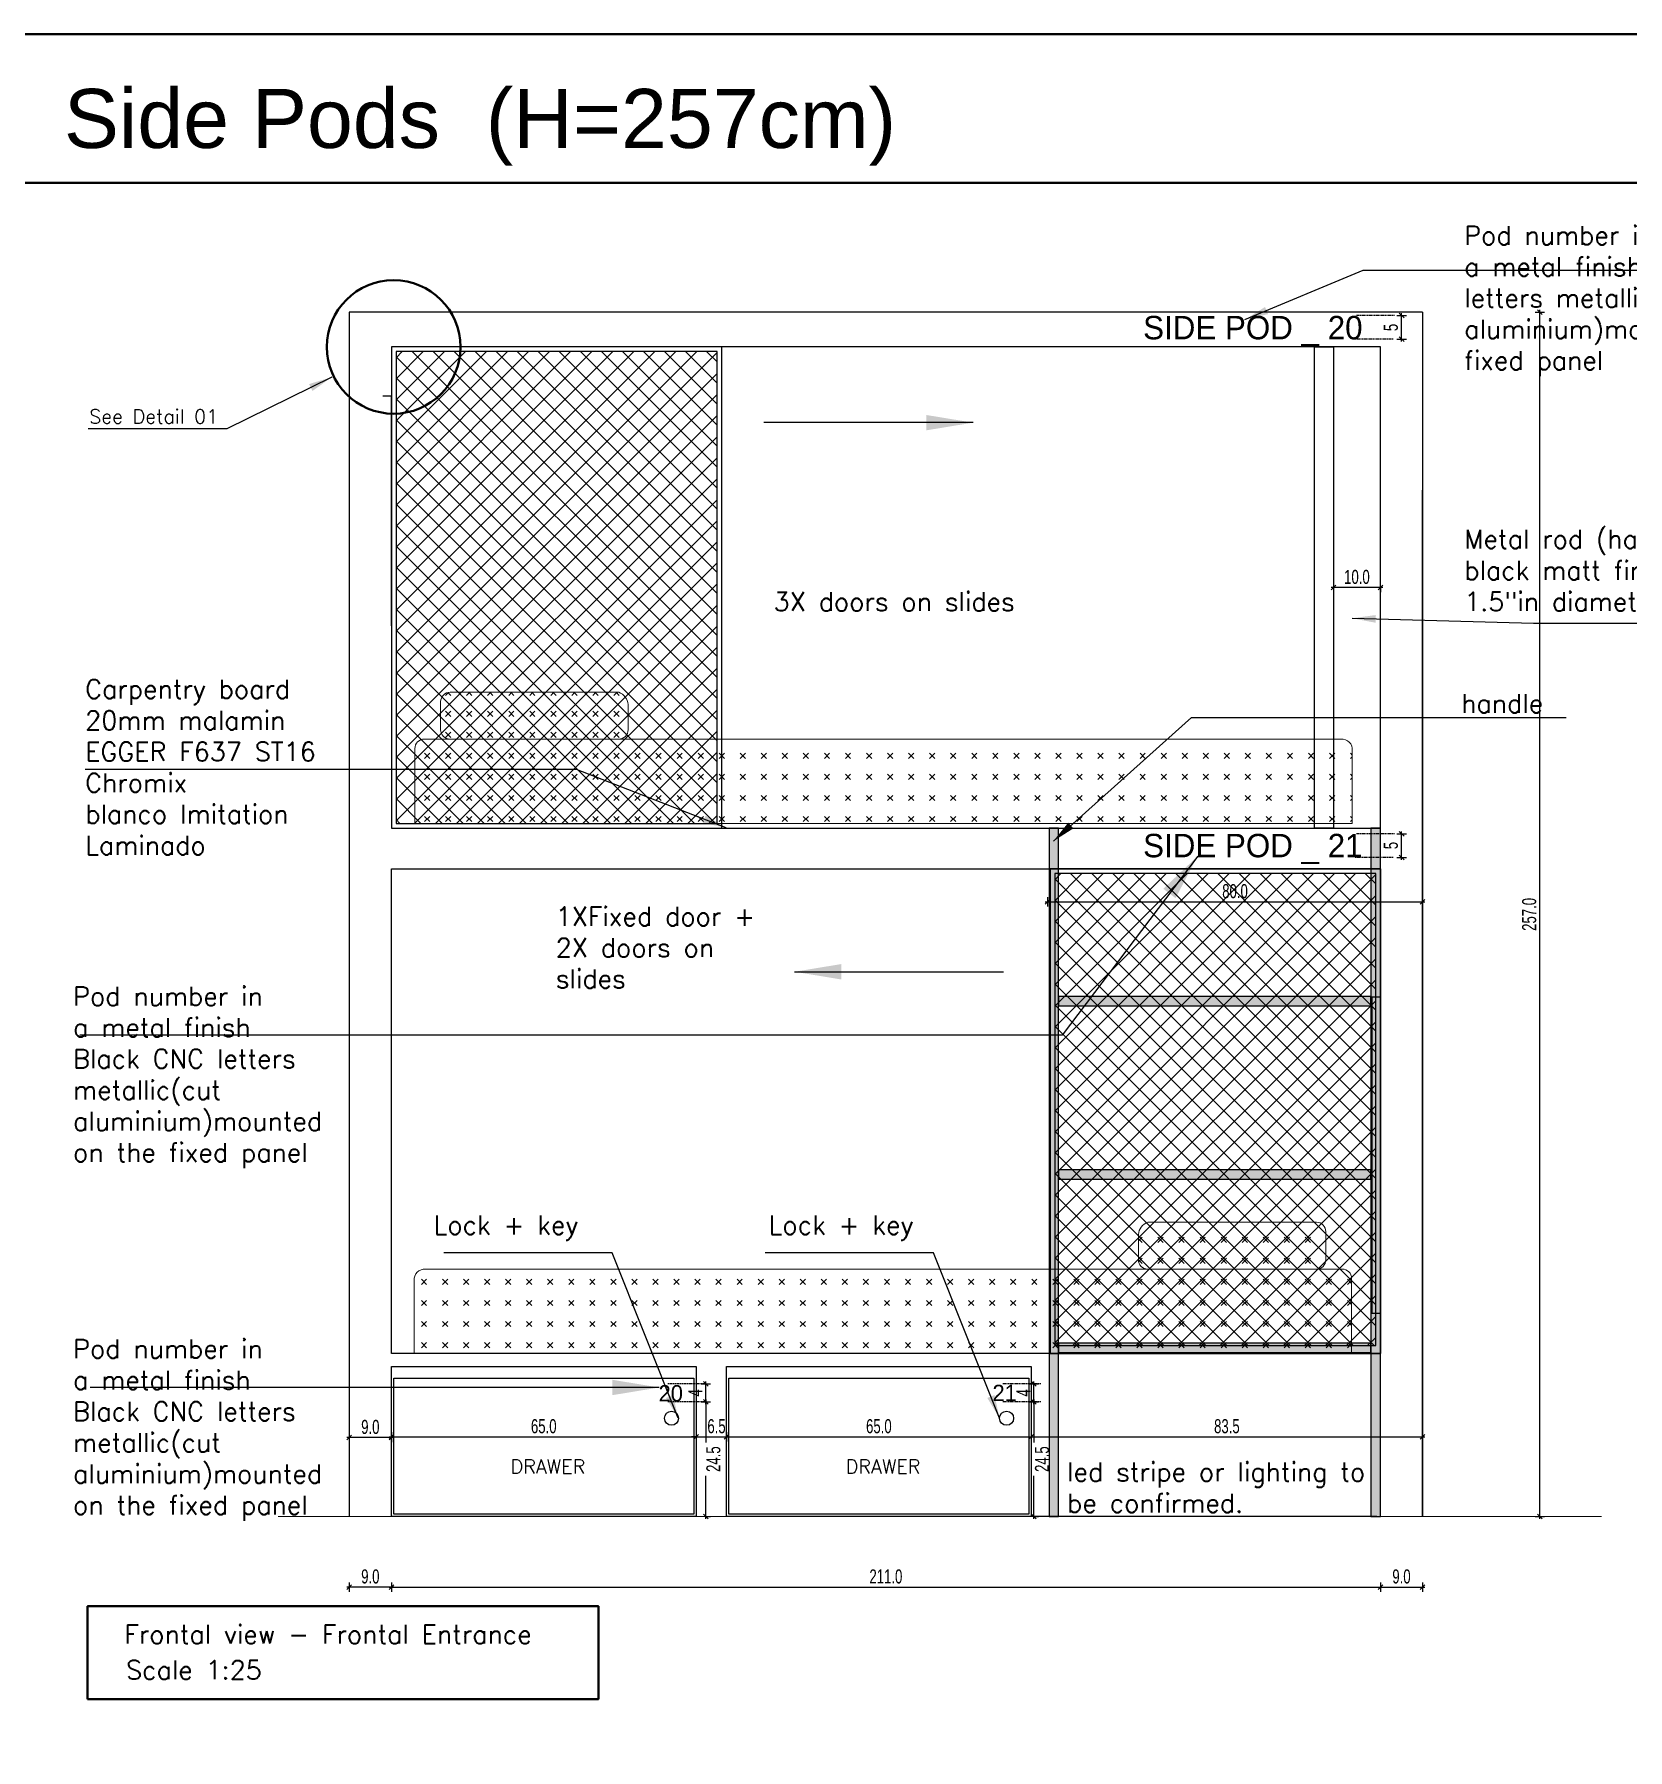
# Model space of a CAD drawing. Header units: millimetres. Extents: x 6676 to 14342, y 3639 to 5293.
# Drawn here: x 7893.2 to 8233.2, y 4916.6 to 5282.7 of the extents above; entities that cross this region are included whole.
import ezdxf

# ---------------------------------------------------------------- set-up
doc = ezdxf.new("R2010")
doc.units = ezdxf.units.MM
doc.linetypes.add('949-502A- XREF$0$HIDDEN', pattern=[0.375, 0.25, -0.125])
doc.linetypes.add('DASHED', pattern=[19.05, 12.7, -6.35])
doc.layers.get('DEFPOINTS').update_dxf_attribs({"color": 254})
doc.layers.add('1 - bed panels', color=170, linetype='Continuous', lineweight=9)
doc.layers.add('1 - plaster', color=1, linetype='Continuous', lineweight=9)
for name, color, linetype in [('A-Ceiling Color Navy', 156, 'DASHED'), ('A-dim-work', 8, 'Continuous'), ('A-VIEW-20', 1, 'Continuous')]:
    doc.layers.add(name, color=color, linetype=linetype)
doc.styles.add('ENGLISH', font='romans.shx', dxfattribs={"height": 2})
doc.styles.add('hebtovna', font='hebtovna', dxfattribs={"width": 0.7})
doc.styles.add('Recoleta bold', font='')
doc.styles.get("Standard").update_dxf_attribs({"font": 'arial.ttf'})
doc.styles.get('Recoleta bold').set_extended_font_data('Recoleta Alt Bold', bold=True)
doc.dimstyles.new('Copy of gl-D10', dxfattribs={"dimtxt": 2, "dimasz": 1, "dimexe": 1, "dimexo": 1, "dimgap": 1, "dimtad": 0, "dimdec": 1, "dimzin": 0, "dimdsep": 46, "dimtxsty": 'hebtovna', "dimblk": 'OBLIQUE', "dimblk1": 'OBLIQUE', "dimblk2": 'OBLIQUE', "dimcen": 0, "dimdle": 0.5, "dimclrd": 256, "dimclre": 256, "dimclrt": 256, "dimadec": 0, "dimazin": 0, "dimtfac": 0.05, "dimtdec": 1, "dimtix": 1, "dimtmove": 2, "dimatfit": 0, "dimfxl": 1, "dimfxlon": 1, "dimtvp": 0.75, "dimtolj": 1, "dimtzin": 0, "dimarcsym": 0})
doc.dimstyles.new('D-50', dxfattribs={"dimtxt": 11, "dimasz": 0.5, "dimexe": 0.2, "dimexo": 0, "dimgap": 0.8, "dimtad": 0, "dimdec": 0, "dimdsep": 46, "dimtxsty": 'Standard', "dimblk": 'ar11', "dimcen": 20, "dimdle": 0.1, "dimse1": 1, "dimse2": 1, "dimclrt": 2, "dimadec": 0, "dimazin": 0, "dimtfac": 1, "dimtdec": 0, "dimtix": 1, "dimtmove": 2, "dimatfit": 3, "dimfxl": 1, "dimtvp": 1, "dimtolj": 1, "dimlwd": -1, "dimlwe": -1, "dimarcsym": 0})

# ---------------------------------------------------------------- blocks, each defined once
blk = doc.blocks.new('_Oblique')
at = {"color": 0, "linetype": 'ByBlock', "lineweight": -2}
blk.add_line((-0.5, -0.5), (0.5, 0.5), dxfattribs=at)
blk = doc.blocks.new('*D141')
at = {"layer": 'A-dim-work', "color": 6, "lineweight": -2, "transparency": 16777216}
for p, q in [((8214.44, 4965.86), (8214.44, 5223.86)), ((8213.44, 5223.36), (8215.44, 5223.36)), ((8213.44, 4966.36), (8215.44, 4966.36))]:
    blk.add_line(p, q, dxfattribs=at)
at = {"layer": 'DEFPOINTS', "color": 0, "transparency": 16777216}
for p in [(8190.05, 5223.36), (8214.44, 5223.36), (8199.82, 4966.36)]:
    blk.add_point(p, dxfattribs=at)
at = {"layer": 'A-dim-work', "color": 6, "lineweight": -2, "transparency": 16777216}
for p, rotation in [((8214.44, 5223.36), 90), ((8214.44, 4966.36), 270)]:
    blk.add_blockref('_Oblique', p, dxfattribs=dict(at, rotation=rotation))
at = {"layer": 'A-dim-work', "color": 6, "transparency": 16777216, "insert": (8212.19, 5094.86), "char_height": 3, "attachment_point": 5, "rotation": 90, "style": 'hebtovna'}
blk.add_mtext('\\A1;257.0', dxfattribs=at)
blk = doc.blocks.new('ar11')
for p, q in [((0, 14.887), (0, -14.887)), ((-4.243, -4.243), (4.243, 4.243)), ((-12.405, 0), (12.405, 0))]:
    blk.add_line(p, q)
blk = doc.blocks.new('ndhd')
at = {"layer": '1 - bed panels', "true_color": 0xc2c2c2}
h = blk.add_hatch(dxfattribs=at)
h.set_pattern_fill('CROSS', color=9, scale=0.5, angle=135)
h.set_pattern_definition([(135, (-154.6855, -22.06), (-4.490128, 4e-16), [1.5875, -4.7625]), (225, (-154.6855, -20.9375), (-4e-16, -4.490128), [1.5875, -4.7625])])
edge = h.paths.add_edge_path()
edge.add_line((271.25, 1403.97), (271.25, 1419.96))
edge.add_arc((269.25, 1419.96), 2, 0, 90)
edge.add_line((269.25, 1421.96), (73.66, 1421.96))
edge.add_arc((73.45, 1419.76), 2.21, 84.6061, 185.9412)
edge.add_line((71.25, 1419.53), (71.25, 1403.97))
edge.add_line((71.25, 1403.97), (271.25, 1403.97))
edge = h.paths.add_edge_path()
edge.add_line((227.75, 1431.96), (263.75, 1431.96))
edge.add_arc((263.75, 1429.96), 2, 0, 90, ccw=False)
edge.add_line((265.75, 1429.96), (265.75, 1423.96))
edge.add_arc((263.75, 1423.96), 2, -90, 0, ccw=False)
edge.add_line((263.75, 1421.96), (227.75, 1421.96))
edge.add_arc((227.75, 1423.96), 2, 180, 270, ccw=False)
edge.add_line((225.75, 1423.96), (225.76, 1429.32))
edge.add_arc((228.76, 1429.13), 3, 109.5912, 176.4134, ccw=False)
at = {"layer": '1 - bed panels', "color": 9, "true_color": 0xc2c2c2}
for points in [[(227.75, 1431.96), (263.75, 1431.96, -0.414214), (265.75, 1429.96), (265.75, 1423.96, -0.414214), (263.75, 1421.96), (227.75, 1421.96, -0.414214), (225.75, 1423.96), (225.76, 1429.32, -0.30012)], [(271.25, 1403.97), (271.25, 1419.96, 0.414214), (269.25, 1421.96), (73.66, 1421.96, 0.473419), (71.25, 1419.53), (71.25, 1403.97)]]:
    blk.add_lwpolyline(points, format="xyb", close=True, dxfattribs=at)
blk = doc.blocks.new('*D177')
at = {"layer": 'A-dim-work', "color": 6, "lineweight": -2, "transparency": 16777216}
for p, q in [((7969.93, 4951.31), (7959.93, 4951.31)), ((7960.43, 4952.31), (7960.43, 4950.31)), ((7969.43, 4952.31), (7969.43, 4950.31))]:
    blk.add_line(p, q, dxfattribs=at)
at = {"layer": 'DEFPOINTS', "color": 0, "transparency": 16777216}
for p in [(7960.43, 5004.73), (7969.43, 5004.73), (7960.43, 4951.31)]:
    blk.add_point(p, dxfattribs=at)
at = {"layer": 'A-dim-work', "color": 6, "lineweight": -2, "transparency": 16777216, "rotation": 180}
blk.add_blockref('_Oblique', (7960.43, 4951.31), dxfattribs=at)
at = {"layer": 'A-dim-work', "color": 6, "lineweight": -2, "transparency": 16777216}
blk.add_blockref('_Oblique', (7969.43, 4951.31), dxfattribs=at)
at = {"layer": 'A-dim-work', "color": 6, "transparency": 16777216, "insert": (7964.93, 4953.56), "char_height": 3, "attachment_point": 5, "style": 'hebtovna'}
blk.add_mtext('\\A1;9.0', dxfattribs=at)
blk = doc.blocks.new('*D178')
at = {"layer": 'A-dim-work', "color": 6, "lineweight": -2, "transparency": 16777216}
for p, q in [((8179.93, 4951.31), (8189.93, 4951.31)), ((8180.43, 4952.31), (8180.43, 4950.31)), ((8189.43, 4952.31), (8189.43, 4950.31))]:
    blk.add_line(p, q, dxfattribs=at)
at = {"layer": 'DEFPOINTS', "color": 0, "transparency": 16777216}
for p in [(8180.43, 5006.84), (8189.43, 5006.84, 0), (8189.43, 4951.31)]:
    blk.add_point(p, dxfattribs=at)
at = {"layer": 'A-dim-work', "color": 6, "lineweight": -2, "transparency": 16777216, "rotation": 180}
blk.add_blockref('_Oblique', (8180.43, 4951.31), dxfattribs=at)
at = {"layer": 'A-dim-work', "color": 6, "lineweight": -2, "transparency": 16777216}
blk.add_blockref('_Oblique', (8189.43, 4951.31), dxfattribs=at)
at = {"layer": 'A-dim-work', "color": 6, "transparency": 16777216, "insert": (8184.93, 4953.56), "char_height": 3, "attachment_point": 5, "style": 'hebtovna'}
blk.add_mtext('\\A1;9.0', dxfattribs=at)
blk = doc.blocks.new('*D179')
at = {"layer": 'A-dim-work', "color": 6, "lineweight": -2, "transparency": 16777216}
for p, q in [((7968.93, 4951.31), (8180.93, 4951.31)), ((7969.43, 4952.31), (7969.43, 4950.31)), ((8180.43, 4952.31), (8180.43, 4950.31))]:
    blk.add_line(p, q, dxfattribs=at)
at = {"layer": 'DEFPOINTS', "color": 0, "transparency": 16777216}
for p in [(7969.43, 5011.6), (8180.43, 5011.6), (8180.43, 4951.31)]:
    blk.add_point(p, dxfattribs=at)
at = {"layer": 'A-dim-work', "color": 6, "lineweight": -2, "transparency": 16777216, "rotation": 180}
blk.add_blockref('_Oblique', (7969.43, 4951.31), dxfattribs=at)
at = {"layer": 'A-dim-work', "color": 6, "lineweight": -2, "transparency": 16777216}
blk.add_blockref('_Oblique', (8180.43, 4951.31), dxfattribs=at)
at = {"layer": 'A-dim-work', "color": 6, "transparency": 16777216, "insert": (8074.93, 4953.56), "char_height": 3, "attachment_point": 5, "style": 'hebtovna'}
blk.add_mtext('\\A1;211.0', dxfattribs=at)
blk = doc.blocks.new('*D190')
at = {"layer": 'A-dim-work', "color": 6, "lineweight": -2, "transparency": 16777216}
for p, q in [((7968.93, 4983.37), (8034.93, 4983.37)), ((7969.43, 4984.37), (7969.43, 4982.37)), ((8034.43, 4984.37), (8034.43, 4982.37))]:
    blk.add_line(p, q, dxfattribs=at)
at = {"layer": 'DEFPOINTS', "color": 0, "transparency": 16777216}
for p in [(7969.43, 4989.58), (8034.43, 4989.58), (8034.43, 4983.37)]:
    blk.add_point(p, dxfattribs=at)
at = {"layer": 'A-dim-work', "color": 6, "lineweight": -2, "transparency": 16777216, "rotation": 180}
blk.add_blockref('_Oblique', (7969.43, 4983.37), dxfattribs=at)
at = {"layer": 'A-dim-work', "color": 6, "lineweight": -2, "transparency": 16777216}
blk.add_blockref('_Oblique', (8034.43, 4983.37), dxfattribs=at)
at = {"layer": 'A-dim-work', "color": 6, "transparency": 16777216, "insert": (8001.93, 4985.62), "char_height": 3, "attachment_point": 5, "style": 'hebtovna'}
blk.add_mtext('\\A1;65.0', dxfattribs=at)
blk = doc.blocks.new('*D191')
at = {"layer": 'A-dim-work', "color": 6, "lineweight": -2, "transparency": 16777216}
for p, q in [((8034.43, 4983.37), (8033.43, 4983.37)), ((8034.43, 4984.37), (8034.43, 4982.37)), ((8034.43, 4983.37), (8040.93, 4983.37)), ((8040.93, 4984.37), (8040.93, 4982.37)), ((8040.93, 4983.37), (8041.93, 4983.37))]:
    blk.add_line(p, q, dxfattribs=at)
at = {"layer": 'DEFPOINTS', "color": 0, "transparency": 16777216}
for p in [(8034.43, 4989.58), (8040.93, 4989.58), (8040.93, 4983.37)]:
    blk.add_point(p, dxfattribs=at)
at = {"layer": 'A-dim-work', "color": 6, "lineweight": -2, "transparency": 16777216}
blk.add_blockref('_Oblique', (8034.43, 4983.37), dxfattribs=at)
at = {"layer": 'A-dim-work', "color": 6, "lineweight": -2, "transparency": 16777216, "rotation": 180}
blk.add_blockref('_Oblique', (8040.93, 4983.37), dxfattribs=at)
at = {"layer": 'A-dim-work', "color": 6, "transparency": 16777216, "insert": (8038.79, 4985.62), "char_height": 3, "attachment_point": 5, "style": 'hebtovna'}
blk.add_mtext('\\A1;6.5', dxfattribs=at)
blk = doc.blocks.new('*D192')
at = {"layer": 'A-dim-work', "color": 6, "lineweight": -2, "transparency": 16777216}
for p, q in [((8040.43, 4983.37), (8106.43, 4983.37)), ((8040.93, 4984.37), (8040.93, 4982.37)), ((8105.93, 4984.37), (8105.93, 4982.37))]:
    blk.add_line(p, q, dxfattribs=at)
at = {"layer": 'DEFPOINTS', "color": 0, "transparency": 16777216}
for p in [(8040.93, 4989.58), (8105.93, 4989.58), (8105.93, 4983.37)]:
    blk.add_point(p, dxfattribs=at)
at = {"layer": 'A-dim-work', "color": 6, "lineweight": -2, "transparency": 16777216, "rotation": 180}
blk.add_blockref('_Oblique', (8040.93, 4983.37), dxfattribs=at)
at = {"layer": 'A-dim-work', "color": 6, "lineweight": -2, "transparency": 16777216}
blk.add_blockref('_Oblique', (8105.93, 4983.37), dxfattribs=at)
at = {"layer": 'A-dim-work', "color": 6, "transparency": 16777216, "insert": (8073.43, 4985.62), "char_height": 3, "attachment_point": 5, "style": 'hebtovna'}
blk.add_mtext('\\A1;65.0', dxfattribs=at)
blk = doc.blocks.new('*D193')
at = {"layer": 'A-dim-work', "color": 6, "lineweight": -2, "transparency": 16777216}
for p, q in [((8105.43, 4983.37), (8189.93, 4983.37)), ((8105.93, 4984.37), (8105.93, 4982.37)), ((8189.43, 4984.37), (8189.43, 4982.37))]:
    blk.add_line(p, q, dxfattribs=at)
at = {"layer": 'DEFPOINTS', "color": 0, "transparency": 16777216}
for p in [(8105.93, 4989.58), (8189.43, 4989.58), (8189.43, 4983.37)]:
    blk.add_point(p, dxfattribs=at)
at = {"layer": 'A-dim-work', "color": 6, "lineweight": -2, "transparency": 16777216, "rotation": 180}
blk.add_blockref('_Oblique', (8105.93, 4983.37), dxfattribs=at)
at = {"layer": 'A-dim-work', "color": 6, "lineweight": -2, "transparency": 16777216}
blk.add_blockref('_Oblique', (8189.43, 4983.37), dxfattribs=at)
at = {"layer": 'A-dim-work', "color": 6, "transparency": 16777216, "insert": (8147.68, 4985.62), "char_height": 3, "attachment_point": 5, "style": 'hebtovna'}
blk.add_mtext('\\A1;83.5', dxfattribs=at)
blk = doc.blocks.new('*D194')
at = {"layer": 'A-dim-work', "color": 6, "lineweight": -2, "transparency": 16777216}
for p, q in [((7969.93, 4983.22), (7959.93, 4983.22)), ((7960.43, 4984.22), (7960.43, 4982.22)), ((7969.43, 4984.22), (7969.43, 4982.22))]:
    blk.add_line(p, q, dxfattribs=at)
at = {"layer": 'DEFPOINTS', "color": 0, "transparency": 16777216}
for p in [(7960.43, 4985.39), (7960.43, 4983.22), (7969.43, 4985.53)]:
    blk.add_point(p, dxfattribs=at)
at = {"layer": 'A-dim-work', "color": 6, "lineweight": -2, "transparency": 16777216, "rotation": 180}
blk.add_blockref('_Oblique', (7960.43, 4983.22), dxfattribs=at)
at = {"layer": 'A-dim-work', "color": 6, "lineweight": -2, "transparency": 16777216}
blk.add_blockref('_Oblique', (7969.43, 4983.22), dxfattribs=at)
at = {"layer": 'A-dim-work', "color": 6, "transparency": 16777216, "insert": (7964.93, 4985.47), "char_height": 3, "attachment_point": 5, "style": 'hebtovna'}
blk.add_mtext('\\A1;9.0', dxfattribs=at)
blk = doc.blocks.new('*D240')
at = {"layer": 'A-dim-work', "color": 6, "lineweight": -2, "transparency": 16777216}
for p, q in [((8180.93, 5164.61), (8169.93, 5164.61)), ((8170.43, 5164.61), (8170.43, 5163.61)), ((8180.43, 5164.61), (8180.43, 5163.61))]:
    blk.add_line(p, q, dxfattribs=at)
at = {"layer": 'DEFPOINTS', "color": 0, "transparency": 16777216}
for p in [(8170.43, 5164.61), (8170.43, 5164.61), (8180.43, 5164.61)]:
    blk.add_point(p, dxfattribs=at)
at = {"layer": 'A-dim-work', "color": 6, "lineweight": -2, "transparency": 16777216, "rotation": 180}
blk.add_blockref('_Oblique', (8170.43, 5164.61), dxfattribs=at)
at = {"layer": 'A-dim-work', "color": 6, "lineweight": -2, "transparency": 16777216}
blk.add_blockref('_Oblique', (8180.43, 5164.61), dxfattribs=at)
at = {"layer": 'A-dim-work', "color": 6, "transparency": 16777216, "insert": (8175.43, 5166.86), "char_height": 3, "attachment_point": 5, "style": 'hebtovna'}
blk.add_mtext('\\A1;10.0', dxfattribs=at)
blk = doc.blocks.new('*D241')
at = {"layer": 'A-dim-work', "color": 6, "lineweight": -2, "transparency": 16777216}
for p, q in [((8108.91, 5097.55), (8189.93, 5097.55)), ((8109.41, 5098.55), (8109.41, 5096.55)), ((8189.43, 5098.55), (8189.43, 5096.55))]:
    blk.add_line(p, q, dxfattribs=at)
at = {"layer": 'DEFPOINTS', "color": 0, "transparency": 16777216}
for p in [(8109.41, 5107.56), (8189.43, 5103.72), (8189.43, 5097.55)]:
    blk.add_point(p, dxfattribs=at)
at = {"layer": 'A-dim-work', "color": 6, "lineweight": -2, "transparency": 16777216, "rotation": 180}
blk.add_blockref('_Oblique', (8109.41, 5097.55), dxfattribs=at)
at = {"layer": 'A-dim-work', "color": 6, "lineweight": -2, "transparency": 16777216}
blk.add_blockref('_Oblique', (8189.43, 5097.55), dxfattribs=at)
at = {"layer": 'A-dim-work', "color": 6, "transparency": 16777216, "insert": (8149.42, 5099.8), "char_height": 3, "attachment_point": 5, "style": 'hebtovna'}
blk.add_mtext('\\A1;80.0', dxfattribs=at)
blk = doc.blocks.new('st3')
at = {"layer": 'A-dim-work'}
h = blk.add_hatch(color=256, dxfattribs=at)
h.dxf.hatch_style = 1
h.paths.add_polyline_path([(-68.67, 35), (-2, 35), (-2, 37), (-68.67, 37)])
h.paths.add_polyline_path([(-68.67, 146.9), (-70.67, 146.9), (-70.67, 0), (-68.67, 0)])
h.paths.add_polyline_path([(0, 146.9), (-2, 146.9), (-2, 0), (0, 0)])
h.paths.add_polyline_path([(-68.67, 109), (-2, 109), (-2, 111), (-68.67, 111)])
h.paths.add_polyline_path([(-68.67, 72), (-2, 72), (-2, 74), (-68.67, 74)])
for points in [[(-68.67, 146.9), (-70.67, 146.9), (-70.67, 0), (-68.67, 0)], [(0, 146.9), (-2, 146.9), (-2, 0), (0, 0)], [(-68.67, 109), (-2, 109), (-2, 111), (-68.67, 111)], [(-68.67, 72), (-2, 72), (-2, 74), (-68.67, 74)], [(-68.67, 35), (-2, 35), (-2, 37), (-68.67, 37)]]:
    blk.add_lwpolyline(points, close=True, dxfattribs=at)
blk = doc.blocks.new('*D317')
at = {"layer": 'A-dim-work', "color": 6, "lineweight": -2, "transparency": 16777216}
for p, q in [((8183.97, 5222.64), (8185.97, 5222.64)), ((8184.97, 5217.08), (8184.97, 5223.14)), ((8183.97, 5217.58), (8185.97, 5217.58))]:
    blk.add_line(p, q, dxfattribs=at)
at = {"layer": 'DEFPOINTS', "color": 0, "transparency": 16777216}
for p in [(8174.62, 5222.64), (8184.97, 5222.64), (8174.62, 5217.58)]:
    blk.add_point(p, dxfattribs=at)
at = {"layer": 'A-dim-work', "color": 6, "lineweight": -2, "transparency": 16777216}
for p, rotation in [((8184.97, 5222.64), 90), ((8184.97, 5217.58), 270)]:
    blk.add_blockref('_Oblique', p, dxfattribs=dict(at, rotation=rotation))
at = {"layer": 'A-dim-work', "color": 6, "transparency": 16777216, "insert": (8182.68, 5220.11), "char_height": 3, "attachment_point": 5, "rotation": 90, "style": 'hebtovna'}
blk.add_mtext('\\A1;5', dxfattribs=at)
blk = doc.blocks.new('*D318')
at = {"layer": 'A-dim-work', "color": 6, "lineweight": -2, "transparency": 16777216}
for p, q in [((8183.97, 5112.08), (8185.97, 5112.08)), ((8184.97, 5106.52), (8184.97, 5112.58)), ((8183.97, 5107.02), (8185.97, 5107.02))]:
    blk.add_line(p, q, dxfattribs=at)
at = {"layer": 'DEFPOINTS', "color": 0, "transparency": 16777216}
for p in [(8174.62, 5112.08), (8184.97, 5112.08), (8174.62, 5107.02)]:
    blk.add_point(p, dxfattribs=at)
at = {"layer": 'A-dim-work', "color": 6, "lineweight": -2, "transparency": 16777216}
for p, rotation in [((8184.97, 5112.08), 90), ((8184.97, 5107.02), 270)]:
    blk.add_blockref('_Oblique', p, dxfattribs=dict(at, rotation=rotation))
at = {"layer": 'A-dim-work', "color": 6, "transparency": 16777216, "insert": (8182.68, 5109.55), "char_height": 3, "attachment_point": 5, "rotation": 90, "style": 'hebtovna'}
blk.add_mtext('\\A1;5', dxfattribs=at)
blk = doc.blocks.new('*D321')
at = {"layer": 'A-dim-work', "color": 6, "lineweight": -2, "transparency": 16777216}
for p, q in [((8105.51, 4994.67), (8107.51, 4994.67)), ((8106.51, 4990.35), (8106.51, 4995.17)), ((8105.51, 4990.85), (8107.51, 4990.85))]:
    blk.add_line(p, q, dxfattribs=at)
at = {"layer": 'DEFPOINTS', "color": 0, "transparency": 16777216}
for p in [(8099.19, 4994.67), (8106.51, 4994.67), (8099.15, 4990.85)]:
    blk.add_point(p, dxfattribs=at)
at = {"layer": 'A-dim-work', "color": 6, "lineweight": -2, "transparency": 16777216}
for p, rotation in [((8106.51, 4994.67), 90), ((8106.51, 4990.85), 270)]:
    blk.add_blockref('_Oblique', p, dxfattribs=dict(at, rotation=rotation))
at = {"layer": 'A-dim-work', "color": 6, "transparency": 16777216, "insert": (8104.26, 4992.76), "char_height": 3, "attachment_point": 5, "rotation": 90, "style": 'hebtovna'}
blk.add_mtext('\\A1;4', dxfattribs=at)
blk = doc.blocks.new('*D322')
at = {"layer": 'A-dim-work', "color": 6, "lineweight": -2, "transparency": 16777216}
for p, q in [((8106.51, 4991.35), (8106.51, 4982.15)), ((8106.51, 4990.85), (8107.51, 4990.85)), ((8106.51, 4965.86), (8106.51, 4975.06)), ((8106.51, 4966.36), (8107.51, 4966.36))]:
    blk.add_line(p, q, dxfattribs=at)
at = {"layer": 'DEFPOINTS', "color": 0, "transparency": 16777216}
for p in [(8106.51, 4990.85), (8106.51, 4966.36), (8106.51, 4966.36)]:
    blk.add_point(p, dxfattribs=at)
at = {"layer": 'A-dim-work', "color": 6, "lineweight": -2, "transparency": 16777216}
for p, rotation in [((8106.51, 4990.85), 90), ((8106.51, 4966.36), 270)]:
    blk.add_blockref('_Oblique', p, dxfattribs=dict(at, rotation=rotation))
at = {"layer": 'A-dim-work', "color": 6, "transparency": 16777216, "insert": (8108.25, 4978.61), "char_height": 3, "attachment_point": 5, "rotation": 90, "style": 'hebtovna'}
blk.add_mtext('\\A1;24.5', dxfattribs=at)
blk = doc.blocks.new('*D323')
at = {"layer": 'A-dim-work', "color": 6, "lineweight": -2, "transparency": 16777216}
for p, q in [((8035.51, 4994.67), (8037.51, 4994.67)), ((8036.51, 4990.35), (8036.51, 4995.17)), ((8035.51, 4990.85), (8037.51, 4990.85))]:
    blk.add_line(p, q, dxfattribs=at)
at = {"layer": 'DEFPOINTS', "color": 0, "transparency": 16777216}
for p in [(8029.19, 4994.67), (8036.51, 4994.67), (8029.15, 4990.85)]:
    blk.add_point(p, dxfattribs=at)
at = {"layer": 'A-dim-work', "color": 6, "lineweight": -2, "transparency": 16777216}
for p, rotation in [((8036.51, 4994.67), 90), ((8036.51, 4990.85), 270)]:
    blk.add_blockref('_Oblique', p, dxfattribs=dict(at, rotation=rotation))
at = {"layer": 'A-dim-work', "color": 6, "transparency": 16777216, "insert": (8034.26, 4992.76), "char_height": 3, "attachment_point": 5, "rotation": 90, "style": 'hebtovna'}
blk.add_mtext('\\A1;4', dxfattribs=at)
blk = doc.blocks.new('*D324')
at = {"layer": 'A-dim-work', "color": 6, "lineweight": -2, "transparency": 16777216}
for p, q in [((8036.51, 4991.35), (8036.51, 4982.15)), ((8036.51, 4990.85), (8037.51, 4990.85)), ((8036.51, 4965.86), (8036.51, 4975.06)), ((8036.51, 4966.36), (8037.51, 4966.36))]:
    blk.add_line(p, q, dxfattribs=at)
at = {"layer": 'DEFPOINTS', "color": 0, "transparency": 16777216}
for p in [(8036.51, 4990.85), (8036.51, 4966.36), (8036.51, 4966.36)]:
    blk.add_point(p, dxfattribs=at)
at = {"layer": 'A-dim-work', "color": 6, "lineweight": -2, "transparency": 16777216}
for p, rotation in [((8036.51, 4990.85), 90), ((8036.51, 4966.36), 270)]:
    blk.add_blockref('_Oblique', p, dxfattribs=dict(at, rotation=rotation))
at = {"layer": 'A-dim-work', "color": 6, "transparency": 16777216, "insert": (8038.13, 4978.61), "char_height": 3, "attachment_point": 5, "rotation": 90, "style": 'hebtovna'}
blk.add_mtext('\\A1;24.5', dxfattribs=at)

msp = doc.modelspace()

# ---------------------------------------------------------------- hatches: boundary and pattern name
at = {"layer": 'A-Ceiling Color Navy', "ltscale": 0.01}
h = msp.add_hatch(dxfattribs=at)
h.set_pattern_fill('ANSI37', color=251)
h.set_pattern_definition([(45, (190839.9798, 118140.47), (-2.24506403, 2.24506403), []), (135, (190839.9798, 118140.47), (-2.24506403, -2.24506403), [])])
h.paths.add_polyline_path([(7970.426, 5114.263), (8038.898, 5114.263), (8038.898, 5214.958), (7970.426, 5214.958)])
h = msp.add_hatch(dxfattribs=at)
h.set_pattern_fill('ANSI37', color=251)
h.set_pattern_definition([(45, (190980.5072, 118029.0745), (-2.24506403, 2.24506403), []), (135, (190980.5072, 118029.0745), (-2.24506403, -2.24506403), [])])
h.paths.add_polyline_path([(8110.953, 5002.867), (8179.426, 5002.867), (8179.426, 5103.563), (8110.953, 5103.563)])
h = msp.add_hatch(dxfattribs=at)
h.set_pattern_fill('ANSI31', color=256)
h.set_pattern_definition([(45, (0, 45.6), (-2.245064, 2.245064), [])])
edge = h.paths.add_edge_path()
edge.add_arc((8148.908, 5049.906), 1, 0, 360)

# ---------------------------------------------------------------- linework, layer by layer
at = {"layer": '1 - plaster'}
for points in [[(7945.286, 4966.361), (8203.362, 4966.361)], [(7951.8, 4966.361), (8227.608, 4966.361)]]:
    msp.add_lwpolyline(points, dxfattribs=at)
at = {"layer": 'A-dim-work', "color": 6, "lineweight": 40, "ltscale": 20}
msp.add_line((7865.121, 5251.002), (8815.121, 5251.002), dxfattribs=at)
at = {"layer": 'A-dim-work', "linetype": '949-502A- XREF$0$HIDDEN'}
for p, q in [((8183.473, 5222.641), (8175.254, 5222.641)), ((8183.162, 5217.577), (8174.943, 5217.577)), ((8183.473, 5112.084), (8175.254, 5112.084)), ((8183.162, 5107.02), (8174.943, 5107.02)), ((8036.509, 4994.666), (8028.29, 4994.666)), ((8108.009, 4994.666), (8099.79, 4994.666)), ((8036.509, 4990.849), (8028.29, 4990.849)), ((8108.009, 4990.849), (8099.79, 4990.849))]:
    msp.add_line(p, q, dxfattribs=at)
at = {"layer": 'A-dim-work', "color": 6, "lineweight": 40, "ltscale": 20}
for points in [[(7865.121, 4570.166), (7865.121, 5282.666), (8815.121, 5282.666), (8815.121, 4570.166)], [(7904.591, 4927.421), (8013.605, 4927.421), (8013.605, 4947.225), (7904.591, 4947.225)]]:
    msp.add_lwpolyline(points, close=True, dxfattribs=at)
at = {"layer": 'A-dim-work'}
msp.add_lwpolyline([(7969.426, 5113.263), (8039.426, 5113.263)], dxfattribs=at)
at = {"layer": 'A-dim-work', "color": 6, "lineweight": 40, "ltscale": 20}
msp.add_circle((7969.898, 5215.958), 14.251, dxfattribs=at)
at = {"layer": 'A-VIEW-20'}
for p, q in [((8189.426, 5223.361), (7960.426, 5223.361)), ((7960.426, 5223.361), (7960.426, 4966.361)), ((8189.426, 5223.361), (8189.426, 4966.361)), ((8189.426, 5223.361), (8189.426, 4966.361)), ((7969.426, 5205.463), (7967.626, 5205.463)), ((7969.426, 5156.463), (7969.426, 5205.463)), ((8189.426, 4966.361, 0), (8189.426, 5185.361, 0)), ((8179.652, 4966.361, 0), (8100.209, 4966.361, 0))]:
    msp.add_line(p, q, dxfattribs=at)
for points in [[(7969.426, 5113.263), (8180.426, 5113.263), (8180.426, 5215.961), (7969.426, 5215.961)], [(7969.426, 5113.263), (8039.898, 5113.263), (8039.898, 5215.958), (7969.426, 5215.958)], [(7970.426, 5114.263), (8038.898, 5114.263), (8038.898, 5214.958), (7970.426, 5214.958)], [(8170.427, 5113.263), (8166.391, 5113.263), (8166.391, 5215.961), (8170.427, 5215.961)], [(8180.426, 5001.165), (7969.426, 5001.165), (7969.426, 5104.563), (8180.426, 5104.563)], [(8109.953, 5001.165), (8180.426, 5001.165), (8180.426, 5104.563), (8109.953, 5104.563)], [(8110.953, 5002.867), (8179.426, 5002.867), (8179.426, 5103.563), (8110.953, 5103.563)], [(8180.426, 5009.788), (8180.426, 5077.188), (8178.626, 5077.188), (8178.626, 5009.788)], [(7969.426, 4998.365), (8034.426, 4998.365), (8034.426, 4966.361), (7969.426, 4966.361)], [(8040.926, 4998.365), (8105.926, 4998.365), (8105.926, 4966.361), (8040.926, 4966.361)], [(7969.926, 4995.865), (8033.926, 4995.865), (8033.926, 4966.861), (7969.926, 4966.861)], [(8041.426, 4995.865), (8105.426, 4995.865), (8105.426, 4966.861), (8041.426, 4966.861)]]:
    msp.add_lwpolyline(points, close=True, dxfattribs=at)
for centre in [(8029.182, 4987.328), (8100.682, 4987.328)]:
    msp.add_circle(centre, 1.5, dxfattribs=at)

# ---------------------------------------------------------------- block references
at = {"xscale": -1}
msp.add_blockref('ndhd', (8245.678, 3710.296), dxfattribs=at)
msp.add_blockref('ndhd', (7903.044, 3597.198))
at = {"layer": 'A-dim-work'}
msp.add_blockref('st3', (8180.426, 4966.361), dxfattribs=at)

# ---------------------------------------------------------------- texts
at = {"layer": 'A-dim-work', "color": 6, "lineweight": 40, "ltscale": 20, "insert": (7899.555, 5271.011), "char_height": 12.6, "width": 242.5683, "attachment_point": 1}
msp.add_mtext('Side Pods  (H=257cm) ', dxfattribs=at)
at = {"layer": 'A-dim-work', "color": 6, "lineweight": 40, "ltscale": 20, "style": 'ENGLISH'}
for s, width, gutter_width, heights, insert, char_height, attachment_point in [('Pod number in \\Pa metal finish Black CNC letters metallic(cut aluminium)mounted on the fixed panel', 82.1164, 0, [0], (8198.311, 5209.742), 4, 7), ('See Detail 01', 35.56143, 1, [25.96], (7932.462, 5199.593), 3, 9), ('\\pxql;Metal rod (handle)\\Pblack matt finish \\P1.5"in diameter', 55.23881, 1, [28.076], (8198.32, 5159.609), 4, 7), ('\\pxql;3X doors on slides', 60.72903, 1, [28.076], (8050.975, 5159.609), 4, 7), ('Carpentry board 20mm malamin EGGER{\\Fromans|c204; }F637 ST16{\\Fromans|c204; }Chromix blanco\\~Imitation Laminado{\\Fromans|c204; }', 66.47167, 1, [39.7], (7904.098, 5107.593), 4, 7), ('\\pxql;handle', 66.04445, 1, [28.076], (8197.659, 5137.871), 4, 7), ('\\pxql;1XFixed door + 2X doors on slides', 55.23881, 1, [28.076], (8004.496, 5079.104), 4, 7), ('Pod number in \\Pa metal finish Black CNC letters metallic(cut aluminium)mounted on the fixed panel', 57.47982, 0, [0], (7901.513, 5040.721), 4, 7), ('\\pxql;Lock + key', 55.23881, 1, [24.84], (8033.673, 5025.241), 4, 9), ('\\pxql;Lock + key', 55.23881, 1, [24.84], (8105.173, 5025.241), 4, 9), ('Pod number in \\Pa metal finish Black CNC letters metallic(cut aluminium)mounted on the fixed panel', 57.47982, 0, [0], (7901.513, 4965.475), 4, 7), ('DRAWER', 17.42461, 300.452, [0], (7994.84, 4975.563), 3, 7), ('DRAWER', 17.42461, 300.452, [0], (8066.34, 4975.563), 3, 7), ('led stripe or lighting to be confirmed.', 70.8683, 1, [22.048], (8113.591, 4967.221), 4, 7), ('Frontal view - Frontal Entrance', 106.05378, 1, [0], (7912.446, 4943.238), 4, 1), ('Scale 1:25', 90.61171, 1, [0], (7912.803, 4935.633), 4, 1)]:
    msp.add_mtext_dynamic_manual_height_columns(s, width=width, gutter_width=gutter_width, heights=heights, dxfattribs=dict(at, insert=insert, char_height=char_height, attachment_point=attachment_point))
at = {"layer": 'A-VIEW-20', "line_spacing_factor": 0.771429, "style": 'Recoleta bold'}
for s, width, gutter_width, insert, char_height, attachment_point in [('{\\fRecoleta|b0|i0|c0|p0;SIDE POD _ 20}', 78.22464, 101.25, (8176.631, 5222.572), 5, 3), ('{\\fRecoleta|b0|i0|c0|p0;SIDE POD _ 21}', 78.22464, 101.25, (8176.631, 5112.047), 5, 3), ('{\\fRecoleta|b0|i0|c0|p2;20}', 6.08288, 50.625, (8026.424, 4994.412), 3.5, 1), ('{\\fRecoleta|b0|i0|c0|p2;21}', 6.08288, 50.625, (8097.671, 4994.487), 3.5, 1)]:
    msp.add_mtext_dynamic_manual_height_columns(s, width=width, gutter_width=gutter_width, heights=[0], dxfattribs=dict(at, insert=insert, char_height=char_height, attachment_point=attachment_point))

# ---------------------------------------------------------------- dimensions: what is measured, and where the dimension line sits
at = {"layer": 'A-dim-work'}
dim = msp.add_linear_dim(base=(8214.444, 5223.361), p1=(8199.821, 4966.361), p2=(8190.052, 5223.361), angle=90, dimstyle='Copy of gl-D10', override={"dimtxt": 3, "dimclrd": 6, "dimclre": 6, "dimclrt": 6}, dxfattribs=at)
dim.commit()
dim.dimension.update_dxf_attribs({"geometry": '*D141', "text_midpoint": (8212.194, 5094.861)})
for base, p1, p2, text, picture, middle in [((8184.966, 5222.641), (8174.619, 5217.577), (8174.619, 5222.641), '5', '*D317', (8182.678, 5220.109)), ((8184.966, 5112.084), (8174.619, 5107.02), (8174.619, 5112.084), '5', '*D318', (8182.678, 5109.552)), ((8036.509, 4994.666), (8029.148, 4990.849), (8029.185, 4994.666), '4', '*D323', (8034.259, 4992.758)), ((8106.51, 4994.666), (8099.15, 4990.849), (8099.187, 4994.666), '4', '*D321', (8104.26, 4992.758))]:
    dim = msp.add_linear_dim(base=base, p1=p1, p2=p2, angle=90, text=text, dimstyle='Copy of gl-D10', override={"dimtxt": 3, "dimclrd": 6, "dimclre": 6, "dimclrt": 6}, dxfattribs=at)
    dim.commit()
    dim.dimension.update_dxf_attribs({"geometry": picture, "text_midpoint": middle})
for base, p1, p2, picture, middle in [((8170.427, 5164.612), (8180.426, 5164.612), (8170.427, 5164.612), '*D240', (8175.426, 5166.862)), ((8189.426, 5097.548), (8109.406, 5107.563), (8189.426, 5103.717), '*D241', (8149.416, 5099.798)), ((8180.426, 4951.311), (7969.426, 5011.605), (8180.426, 5011.605), '*D179', (8074.926, 4953.561)), ((7960.426, 4951.311), (7969.426, 5004.73), (7960.426, 5004.73), '*D177', (7964.926, 4953.561)), ((8189.426, 4951.311), (8180.426, 5006.839), (8189.426, 5006.839, 0), '*D178', (8184.926, 4953.561)), ((8034.426, 4983.37), (7969.426, 4989.575), (8034.426, 4989.575), '*D190', (8001.926, 4985.62)), ((8105.926, 4983.37), (8040.926, 4989.575), (8105.926, 4989.575), '*D192', (8073.426, 4985.62)), ((8189.426, 4983.37), (8105.926, 4989.575), (8189.426, 4989.575), '*D193', (8147.676, 4985.62)), ((7960.426, 4983.222), (7969.426, 4985.535), (7960.426, 4985.387), '*D194', (7964.926, 4985.472))]:
    dim = msp.add_linear_dim(base=base, p1=p1, p2=p2, dimstyle='Copy of gl-D10', override={"dimtxt": 3, "dimclrd": 6, "dimclre": 6, "dimclrt": 6}, dxfattribs=at)
    dim.commit()
    dim.dimension.update_dxf_attribs({"geometry": picture, "text_midpoint": middle})
dim = msp.add_linear_dim(base=(8040.926, 4983.37), p1=(8034.426, 4989.575), p2=(8040.926, 4989.575), dimstyle='Copy of gl-D10', override={"dimtxt": 3, "dimclrd": 6, "dimclre": 6, "dimclrt": 6}, dxfattribs=at)
dim.commit()
dim.dimension.update_dxf_attribs({"geometry": '*D191', "text_midpoint": (8038.792, 4985.62), "dimtype": 160})
for base, p1, p2, picture, middle in [((8036.509, 4966.361), (8036.509, 4990.849), (8036.509, 4966.361), '*D324', (8038.129, 4978.605)), ((8106.51, 4966.361), (8106.51, 4990.849), (8106.51, 4966.361), '*D322', (8108.254, 4978.605))]:
    dim = msp.add_linear_dim(base=base, p1=p1, p2=p2, angle=90, dimstyle='Copy of gl-D10', override={"dimtxt": 3, "dimclrd": 6, "dimclre": 6, "dimclrt": 6}, dxfattribs=at)
    dim.commit()
    dim.dimension.update_dxf_attribs({"geometry": picture, "text_midpoint": middle, "dimtype": 160})

# ---------------------------------------------------------------- leaders
at = {"layer": 'A-dim-work', "color": 6, "lineweight": 40, "ltscale": 20}
for points, override in [([(8151.526, 5221.78), (8176.756, 5232.338), (8256.644, 5232.338)], {"dimasz": 5, "dimfxl": 1.25, "dimfxlon": 1}), ([(7956.696, 5209.5), (7934.323, 5198.448), (7904.695, 5198.448)], {"dimasz": 5, "dimfxl": 1.25, "dimfxlon": 1}), ([(8093.524, 5199.792), (8065.802, 5199.792), (8048.897, 5199.792)], {"dimasz": 10, "dimfxl": 1.25, "dimfxlon": 1}), ([(8174.427, 5158.049), (8213.066, 5157.033), (8254.341, 5157.033)], {"dimasz": 5, "dimfxl": 1.25, "dimfxlon": 1}), ([(8110.653, 5110.485), (8140.155, 5136.871), (8220.042, 5136.871)], {"dimasz": 5, "dimfxl": 1.25, "dimfxlon": 1}), ([(8040.823, 5113.36), (8008.947, 5125.759), (7904.098, 5125.759)], {"dimasz": 5, "dimfxl": 1.25, "dimfxlon": 1}), ([(8141.457, 5107.3), (8112.54, 5069.106), (7902.941, 5069.106)], {"dimasz": 10, "dimfxl": 1.25, "dimfxlon": 1}), ([(8055.419, 5082.615), (8083.141, 5082.615), (8100.046, 5082.615)], {"dimasz": 10, "dimfxl": 1.25, "dimfxlon": 1}), ([(8030.617, 4987.328), (8016.551, 5022.666), (7980.587, 5022.666)], {"dimasz": 5, "dimfxl": 1.25, "dimfxlon": 1}), ([(8099.182, 4987.328), (8085.116, 5022.666), (8049.152, 5022.666)], {"dimasz": 5, "dimfxl": 1.25, "dimfxlon": 1}), ([(8026.551, 4993.902), (7940.791, 4993.902), (7905.166, 4993.902)], {"dimasz": 10, "dimfxl": 1.25, "dimfxlon": 1})]:
    msp.add_leader(points, dimstyle='D-50', override=override, dxfattribs=at)

doc.saveas('drawing.dxf')
